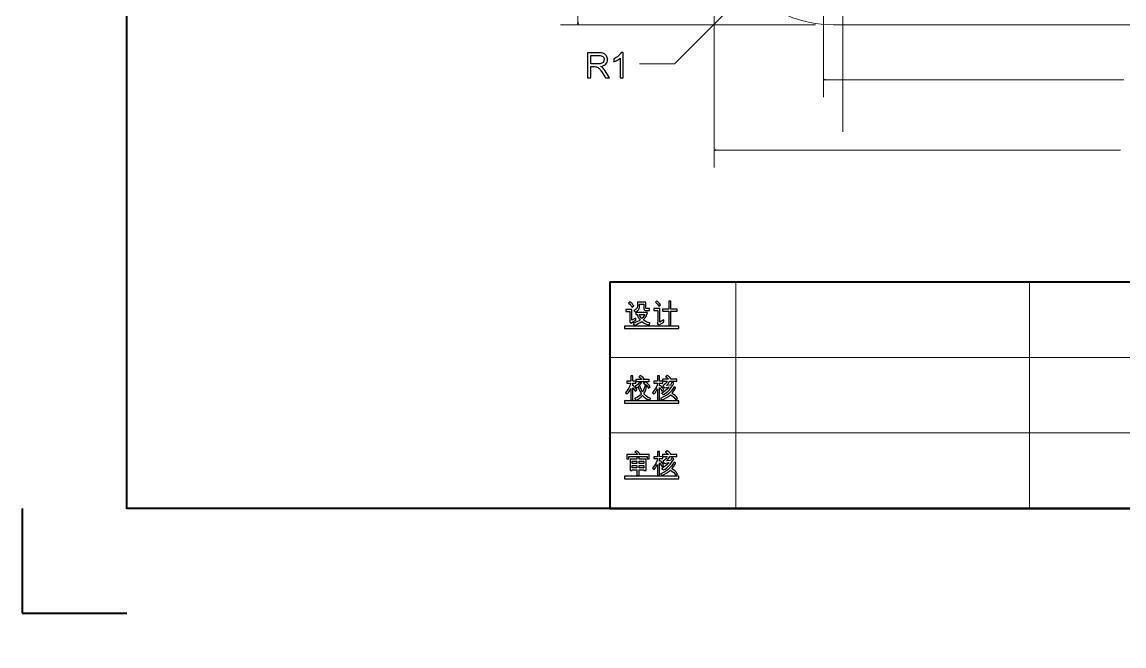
# Model space of a CAD drawing. Header units: millimetres. Extents: x -642 to 642, y -227 to 305.
# Drawn here: x -145.9 to 11.6, y -227 to -137.8 of the extents above; entities that cross this region are included whole.
import ezdxf

# ---------------------------------------------------------------- set-up
doc = ezdxf.new("R2010")
doc.units = ezdxf.units.MM
doc.header["$MEASUREMENT"] = 0
doc.layers.add('layer 1', color=7, linetype='Continuous')

msp = doc.modelspace()

# ---------------------------------------------------------------- hatches: boundary and pattern name
at = {"layer": 'layer 1', "true_color": 0xff0000}
h = msp.add_hatch(color=1, dxfattribs=at)
edge = h.paths.add_edge_path()
edge.add_spline(control_points=[(-66.5426, -137.8778), (-66.5426, -137.8778), (-66.4712, -138.1445), (-66.4712, -138.1445), (-66.4712, -138.1445), (-66.3997, -137.8778), (-66.3997, -137.8778), (-66.3997, -137.8778), (-66.5426, -137.8778), (-66.5426, -137.8778)], knot_values=[0, 0, 0, 0, 0.33333333, 0.33333333, 0.33333333, 0.66666667, 0.66666667, 0.66666667, 1, 1, 1, 1], degree=3, periodic=1)
h = msp.add_hatch(color=1, dxfattribs=at)
edge = h.paths.add_edge_path()
edge.add_spline(control_points=[(-31.1167, -145.9463), (-31.1167, -145.9463), (-31.3834, -146.0178), (-31.3834, -146.0178), (-31.3834, -146.0178), (-31.1167, -146.0892), (-31.1167, -146.0892), (-31.1167, -146.0892), (-31.1167, -145.9463), (-31.1167, -145.9463)], knot_values=[0, 0, 0, 0, 0.33333333, 0.33333333, 0.33333333, 0.66666667, 0.66666667, 0.66666667, 1, 1, 1, 1], degree=3, periodic=1)
h = msp.add_hatch(color=1, dxfattribs=at)
edge = h.paths.add_edge_path()
edge.add_spline(control_points=[(-46.7471, -156.0021), (-46.7471, -156.0021), (-47.0138, -156.0736), (-47.0138, -156.0736), (-47.0138, -156.0736), (-46.7471, -156.145), (-46.7471, -156.145), (-46.7471, -156.145), (-46.7471, -156.0021), (-46.7471, -156.0021)], knot_values=[0, 0, 0, 0, 0.33333333, 0.33333333, 0.33333333, 0.66666667, 0.66666667, 0.66666667, 1, 1, 1, 1], degree=3, periodic=1)

# ---------------------------------------------------------------- linework, layer by layer
at = {"layer": 'layer 1', "lineweight": 40}
msp.add_open_spline([(154.071, 208.1518), (154.071, 208.1518), (-130.929, 208.1518), (-130.929, 208.1518), (-130.929, 208.1518), (-130.929, -207.3482), (-130.929, -207.3482), (-130.929, -207.3482), (154.071, -207.3482), (154.071, -207.3482), (154.071, -207.3482), (154.071, 208.1518), (154.071, 208.1518)], degree=3, knots=[0, 0, 0, 0, 0.25, 0.25, 0.25, 0.5, 0.5, 0.5, 0.75, 0.75, 0.75, 1, 1, 1, 1], dxfattribs=at)
at = {"layer": 'layer 1', "lineweight": 9}
for points, knots in [([(-28.6138, -123.6445), (-28.6138, -121.4906), (-30.3599, -119.7445), (-32.5138, -119.7445), (-34.6677, -119.7445), (-36.4138, -121.4906), (-36.4138, -123.6445), (-36.4138, -125.7984), (-34.6677, -127.5445), (-32.5138, -127.5445), (-30.3599, -127.5445), (-28.6138, -125.7985), (-28.6138, -123.6446), (-28.6138, -20.2574), (-28.6138, -227.0317), (-28.6138, -123.6445)], [0, 0, 0, 0, 0.25, 0.25, 0.25, 0.5, 0.5, 0.5, 0.75, 0.75, 0.75, 1, 1, 1, 1.0001, 1.0001, 1.0001, 1.0001]), ([(-47.0138, -121.1445), (-47.0138, -125.6532), (-45.2228, -129.9772), (-42.0346, -133.1653), (-38.8465, -136.3535), (-34.5225, -138.1445), (-30.0138, -138.1445)], [0, 0, 0, 0, 0.5, 0.5, 0.5, 1, 1, 1, 1])]:
    msp.add_open_spline(points, degree=3, knots=knots, dxfattribs=at)
at = {"layer": 'layer 1', "color": 1, "lineweight": 0}
for points in [[(-66.4712, -80.0476), (-66.4712, -80.0476), (-66.4712, -138.1445), (-66.4712, -138.1445)], [(-47.0138, -123.6445), (-47.0138, -123.6445), (-47.0138, -158.5736), (-47.0138, -158.5736)], [(-31.3834, -127.2768), (-31.3834, -127.2768), (-31.3834, -148.5178), (-31.3834, -148.5178)], [(-52.6877, -143.7254), (-52.6877, -143.7254), (-45.6021, -136.6689), (-45.6021, -136.6689)], [(-32.5138, -138.1445), (-32.5138, -138.1445), (-68.9712, -138.1445), (-68.9712, -138.1445)], [(-57.6877, -143.7254), (-57.6877, -143.7254), (-52.6877, -143.7254), (-52.6877, -143.7254)], [(11.5488, -146.0178), (11.5488, -146.0178), (-31.3834, -146.0178), (-31.3834, -146.0178)], [(11.0831, -156.0736), (11.0831, -156.0736), (-47.0138, -156.0736), (-47.0138, -156.0736)]]:
    msp.add_open_spline(points, degree=3, dxfattribs=at)
for points in [[(-66.5426, -137.8778), (-66.5426, -137.8778), (-66.4712, -138.1445), (-66.4712, -138.1445), (-66.4712, -138.1445), (-66.3997, -137.8778), (-66.3997, -137.8778), (-66.3997, -137.8778), (-66.5426, -137.8778), (-66.5426, -137.8778)], [(-31.1167, -145.9463), (-31.1167, -145.9463), (-31.3834, -146.0178), (-31.3834, -146.0178), (-31.3834, -146.0178), (-31.1167, -146.0892), (-31.1167, -146.0892), (-31.1167, -146.0892), (-31.1167, -145.9463), (-31.1167, -145.9463)], [(-46.7471, -156.0021), (-46.7471, -156.0021), (-47.0138, -156.0736), (-47.0138, -156.0736), (-47.0138, -156.0736), (-46.7471, -156.145), (-46.7471, -156.145), (-46.7471, -156.145), (-46.7471, -156.0021), (-46.7471, -156.0021)]]:
    msp.add_open_spline(points, degree=3, knots=[0, 0, 0, 0, 0.33333333, 0.33333333, 0.33333333, 0.66666667, 0.66666667, 0.66666667, 1, 1, 1, 1], dxfattribs=at)
at = {"layer": 'layer 1', "lineweight": 9}
for points in [[(-30.0138, -138.1445), (-30.0138, -138.1445), (60.9862, -138.1445), (60.9862, -138.1445)], [(-43.929, -174.9482), (-43.929, -174.9482), (-43.929, -207.3482), (-43.929, -207.3482)], [(-1.929, -174.9482), (-1.929, -174.9482), (-1.929, -207.3482), (-1.929, -207.3482)], [(-61.929, -185.7482), (-61.929, -185.7482), (154.071, -185.7482), (154.071, -185.7482)], [(-61.929, -196.5482), (-61.929, -196.5482), (154.071, -196.5482), (154.071, -196.5482)]]:
    msp.add_open_spline(points, degree=3, dxfattribs=at)
at = {"layer": 'layer 1', "color": 3}
for points, knots in [([(-65.0979, -145.7369), (-65.0979, -145.7369), (-65.0979, -142.1569), (-65.0979, -142.1569), (-65.0979, -142.1569), (-63.5112, -142.1569), (-63.5112, -142.1569), (-63.1921, -142.1569), (-62.9496, -142.1894), (-62.7837, -142.2536), (-62.6179, -142.3177), (-62.4854, -142.4311), (-62.3862, -142.5936), (-62.2871, -142.7561), (-62.2379, -142.9361), (-62.2379, -143.1327), (-62.2379, -143.3869), (-62.3204, -143.6011), (-62.4846, -143.7752), (-62.6487, -143.9494), (-62.9021, -144.0594), (-63.2454, -144.1069), (-63.1196, -144.1669), (-63.0246, -144.2269), (-62.9596, -144.2852), (-62.8212, -144.4119), (-62.6904, -144.5711), (-62.5679, -144.7619), (-62.5679, -144.7619), (-61.9487, -145.7369), (-61.9487, -145.7369), (-61.9487, -145.7369), (-62.5404, -145.7369), (-62.5404, -145.7369), (-62.5404, -145.7369), (-63.0137, -144.9919), (-63.0137, -144.9919), (-63.1512, -144.7761), (-63.2654, -144.6119), (-63.3546, -144.4977), (-63.4446, -144.3836), (-63.5246, -144.3044), (-63.5954, -144.2586), (-63.6654, -144.2136), (-63.7379, -144.1819), (-63.8112, -144.1636), (-63.8646, -144.1527), (-63.9521, -144.1469), (-64.0746, -144.1469), (-64.0746, -144.1469), (-64.6229, -144.1469), (-64.6229, -144.1469), (-64.6229, -144.1469), (-64.6229, -145.7369), (-64.6229, -145.7369), (-64.6229, -145.7369), (-65.0979, -145.7369), (-65.0979, -145.7369)], [0, 0, 0, 0, 0.05263158, 0.05263158, 0.05263158, 0.10526316, 0.10526316, 0.10526316, 0.15789474, 0.15789474, 0.15789474, 0.21052632, 0.21052632, 0.21052632, 0.26315789, 0.26315789, 0.26315789, 0.31578947, 0.31578947, 0.31578947, 0.36842105, 0.36842105, 0.36842105, 0.42105263, 0.42105263, 0.42105263, 0.47368421, 0.47368421, 0.47368421, 0.52631579, 0.52631579, 0.52631579, 0.57894737, 0.57894737, 0.57894737, 0.63157895, 0.63157895, 0.63157895, 0.68421053, 0.68421053, 0.68421053, 0.73684211, 0.73684211, 0.73684211, 0.78947368, 0.78947368, 0.78947368, 0.84210526, 0.84210526, 0.84210526, 0.89473684, 0.89473684, 0.89473684, 0.94736842, 0.94736842, 0.94736842, 1, 1, 1, 1]), ([(-64.6229, -143.7369), (-64.6229, -143.7369), (-63.6062, -143.7369), (-63.6062, -143.7369), (-63.3896, -143.7369), (-63.2212, -143.7144), (-63.0996, -143.6694), (-62.9779, -143.6252), (-62.8854, -143.5536), (-62.8229, -143.4544), (-62.7596, -143.3561), (-62.7279, -143.2494), (-62.7279, -143.1336), (-62.7279, -142.9644), (-62.7887, -142.8244), (-62.9112, -142.7152), (-63.0337, -142.6061), (-63.2271, -142.5519), (-63.4912, -142.5519), (-63.4912, -142.5519), (-64.6229, -142.5519), (-64.6229, -142.5519), (-64.6229, -142.5519), (-64.6229, -143.7369), (-64.6229, -143.7369)], [0, 0, 0, 0, 0.125, 0.125, 0.125, 0.25, 0.25, 0.25, 0.375, 0.375, 0.375, 0.5, 0.5, 0.5, 0.625, 0.625, 0.625, 0.75, 0.75, 0.75, 0.875, 0.875, 0.875, 1, 1, 1, 1]), ([(-60.0221, -145.7369), (-60.0221, -145.7369), (-60.4621, -145.7369), (-60.4621, -145.7369), (-60.4621, -145.7369), (-60.4621, -142.9352), (-60.4621, -142.9352), (-60.5679, -143.0369), (-60.7071, -143.1377), (-60.8788, -143.2386), (-61.0504, -143.3394), (-61.2054, -143.4152), (-61.3421, -143.4652), (-61.3421, -143.4652), (-61.3421, -143.0402), (-61.3421, -143.0402), (-61.0963, -142.9252), (-60.8813, -142.7852), (-60.6971, -142.6202), (-60.5129, -142.4561), (-60.3821, -142.2969), (-60.3054, -142.1419), (-60.3054, -142.1419), (-60.0221, -142.1419), (-60.0221, -142.1419), (-60.0221, -142.1419), (-60.0221, -145.7369), (-60.0221, -145.7369)], [0, 0, 0, 0, 0.11111111, 0.11111111, 0.11111111, 0.22222222, 0.22222222, 0.22222222, 0.33333333, 0.33333333, 0.33333333, 0.44444444, 0.44444444, 0.44444444, 0.55555556, 0.55555556, 0.55555556, 0.66666667, 0.66666667, 0.66666667, 0.77777778, 0.77777778, 0.77777778, 0.88888889, 0.88888889, 0.88888889, 1, 1, 1, 1])]:
    msp.add_open_spline(points, degree=3, knots=knots, dxfattribs=at)
at = {"layer": 'layer 1', "lineweight": 40}
for points in [[(-61.929, -174.9482), (-61.929, -174.9482), (154.071, -174.9482), (154.071, -174.9482)], [(-61.929, -174.9482), (-61.929, -174.9482), (-61.929, -207.3482), (-61.929, -207.3482)], [(-61.929, -207.3482), (-61.929, -207.3482), (154.071, -207.3482), (154.071, -207.3482)]]:
    msp.add_open_spline(points, degree=3, dxfattribs=at)
at = {"layer": 'layer 1'}
for points, knots in [([(-58.4963, -178.3748), (-58.4963, -178.3748), (-58.7413, -178.5647), (-58.7413, -178.5647), (-58.8398, -178.3573), (-59.0045, -178.1603), (-59.2352, -177.9743), (-59.2352, -177.9743), (-59.0278, -177.798), (-59.0278, -177.798), (-58.8139, -177.9406), (-58.637, -178.1331), (-58.4963, -178.3748)], [0, 0, 0, 0, 0.25, 0.25, 0.25, 0.5, 0.5, 0.5, 0.75, 0.75, 0.75, 1, 1, 1, 1]), ([(-56.2667, -179.0509), (-56.2667, -179.0509), (-56.7567, -179.0509), (-56.7567, -179.0509), (-56.8442, -179.0509), (-56.9142, -179.023), (-56.9667, -178.9666), (-57.0192, -178.9102), (-57.0458, -178.8408), (-57.0458, -178.7585), (-57.0458, -178.7585), (-57.0458, -178.1246), (-57.0458, -178.1246), (-57.0458, -178.1246), (-57.6667, -178.1246), (-57.6667, -178.1246), (-57.6667, -178.1246), (-57.6667, -178.487), (-57.6667, -178.487), (-57.6667, -178.6503), (-57.7231, -178.8046), (-57.8365, -178.9497), (-57.9499, -179.0943), (-58.0919, -179.2025), (-58.263, -179.2732), (-58.263, -179.2732), (-58.4717, -179.0282), (-58.4717, -179.0282), (-58.3453, -178.9854), (-58.2403, -178.9238), (-58.158, -178.8434), (-58.0757, -178.7631), (-58.0225, -178.6885), (-57.9985, -178.6198), (-57.9746, -178.5518), (-57.9629, -178.4591), (-57.9629, -178.3431), (-57.9629, -178.3431), (-57.9629, -177.8414), (-57.9629, -177.8414), (-57.9629, -177.8414), (-56.7496, -177.8414), (-56.7496, -177.8414), (-56.7496, -177.8414), (-56.7496, -178.7209), (-56.7496, -178.7209), (-56.7496, -178.7514), (-56.7282, -178.7663), (-56.6867, -178.7663), (-56.6867, -178.7663), (-56.2667, -178.7663), (-56.2667, -178.7663), (-56.2667, -178.7663), (-56.2667, -179.0509), (-56.2667, -179.0509)], [0, 0, 0, 0, 0.05555556, 0.05555556, 0.05555556, 0.11111111, 0.11111111, 0.11111111, 0.16666667, 0.16666667, 0.16666667, 0.22222222, 0.22222222, 0.22222222, 0.27777778, 0.27777778, 0.27777778, 0.33333333, 0.33333333, 0.33333333, 0.38888889, 0.38888889, 0.38888889, 0.44444444, 0.44444444, 0.44444444, 0.5, 0.5, 0.5, 0.55555556, 0.55555556, 0.55555556, 0.61111111, 0.61111111, 0.61111111, 0.66666667, 0.66666667, 0.66666667, 0.72222222, 0.72222222, 0.72222222, 0.77777778, 0.77777778, 0.77777778, 0.83333333, 0.83333333, 0.83333333, 0.88888889, 0.88888889, 0.88888889, 0.94444444, 0.94444444, 0.94444444, 1, 1, 1, 1]), ([(-54.6683, -178.2381), (-54.6683, -178.2381), (-54.9133, -178.4247), (-54.9133, -178.4247), (-55.0106, -178.2219), (-55.1758, -178.0261), (-55.4085, -177.8375), (-55.4085, -177.8375), (-55.1979, -177.6593), (-55.1979, -177.6593), (-54.9801, -177.8083), (-54.8038, -178.0015), (-54.6683, -178.2381)], [0, 0, 0, 0, 0.25, 0.25, 0.25, 0.5, 0.5, 0.5, 0.75, 0.75, 0.75, 1, 1, 1, 1]), ([(-52.2851, -179.1286), (-52.2851, -179.1286), (-53.1906, -179.1286), (-53.1906, -179.1286), (-53.1906, -179.1286), (-53.1906, -181.182), (-53.1906, -181.182), (-53.1906, -181.182), (-53.4868, -181.182), (-53.4868, -181.182), (-53.4868, -181.182), (-53.4868, -179.1286), (-53.4868, -179.1286), (-53.4868, -179.1286), (-54.3929, -179.1286), (-54.3929, -179.1286), (-54.3929, -179.1286), (-54.3929, -178.8441), (-54.3929, -178.8441), (-54.3929, -178.8441), (-53.4868, -178.8441), (-53.4868, -178.8441), (-53.4868, -178.8441), (-53.4868, -177.6897), (-53.4868, -177.6897), (-53.4868, -177.6897), (-53.1906, -177.6897), (-53.1906, -177.6897), (-53.1906, -177.6897), (-53.1906, -178.8441), (-53.1906, -178.8441), (-53.1906, -178.8441), (-52.2851, -178.8441), (-52.2851, -178.8441), (-52.2851, -178.8441), (-52.2851, -179.1286), (-52.2851, -179.1286)], [0, 0, 0, 0, 0.08333333, 0.08333333, 0.08333333, 0.16666667, 0.16666667, 0.16666667, 0.25, 0.25, 0.25, 0.33333333, 0.33333333, 0.33333333, 0.41666667, 0.41666667, 0.41666667, 0.5, 0.5, 0.5, 0.58333333, 0.58333333, 0.58333333, 0.66666667, 0.66666667, 0.66666667, 0.75, 0.75, 0.75, 0.83333333, 0.83333333, 0.83333333, 0.91666667, 0.91666667, 0.91666667, 1, 1, 1, 1]), ([(-58.2111, -180.4392), (-58.2111, -180.4392), (-58.9351, -180.8475), (-58.9351, -180.8475), (-58.9351, -180.8475), (-59.1056, -180.5986), (-59.1056, -180.5986), (-59.0732, -180.5403), (-59.0563, -180.482), (-59.0563, -180.4243), (-59.0563, -180.4243), (-59.0563, -179.1669), (-59.0563, -179.1669), (-59.0563, -179.1669), (-59.6073, -179.1669), (-59.6073, -179.1669), (-59.6073, -179.1669), (-59.6073, -178.8843), (-59.6073, -178.8843), (-59.6073, -178.8843), (-58.7601, -178.8843), (-58.7601, -178.8843), (-58.7601, -178.8843), (-58.7601, -180.4165), (-58.7601, -180.4165), (-58.7601, -180.4165), (-58.2111, -180.1203), (-58.2111, -180.1203), (-58.2111, -180.1203), (-58.2111, -180.4392), (-58.2111, -180.4392)], [0, 0, 0, 0, 0.1, 0.1, 0.1, 0.2, 0.2, 0.2, 0.3, 0.3, 0.3, 0.4, 0.4, 0.4, 0.5, 0.5, 0.5, 0.6, 0.6, 0.6, 0.7, 0.7, 0.7, 0.8, 0.8, 0.8, 0.9, 0.9, 0.9, 1, 1, 1, 1]), ([(-56.1396, -180.8553), (-56.1396, -180.8553), (-56.3522, -181.1359), (-56.3522, -181.1359), (-56.7476, -180.9804), (-57.0769, -180.7976), (-57.34, -180.587), (-57.6537, -180.806), (-58.016, -180.9895), (-58.4263, -181.1359), (-58.4263, -181.1359), (-58.5858, -180.8819), (-58.5858, -180.8819), (-58.1029, -180.7108), (-57.762, -180.5461), (-57.5623, -180.388), (-57.7179, -180.2285), (-57.8747, -179.9602), (-58.0329, -179.583), (-58.0329, -179.583), (-58.215, -179.583), (-58.215, -179.583), (-58.215, -179.583), (-58.215, -179.2997), (-58.215, -179.2997), (-58.215, -179.2997), (-56.5441, -179.2997), (-56.5441, -179.2997), (-56.605, -179.7236), (-56.8008, -180.084), (-57.1307, -180.3802), (-56.8902, -180.5714), (-56.5603, -180.7296), (-56.1396, -180.8553)], [0, 0, 0, 0, 0.09090909, 0.09090909, 0.09090909, 0.18181818, 0.18181818, 0.18181818, 0.27272727, 0.27272727, 0.27272727, 0.36363636, 0.36363636, 0.36363636, 0.45454545, 0.45454545, 0.45454545, 0.54545455, 0.54545455, 0.54545455, 0.63636364, 0.63636364, 0.63636364, 0.72727273, 0.72727273, 0.72727273, 0.81818182, 0.81818182, 0.81818182, 0.90909091, 0.90909091, 0.90909091, 1, 1, 1, 1]), ([(-54.1952, -180.692), (-54.1952, -180.692), (-54.9568, -181.1113), (-54.9568, -181.1113), (-54.9568, -181.1113), (-55.1318, -180.8624), (-55.1318, -180.8624), (-55.0922, -180.8222), (-55.0728, -180.7678), (-55.0728, -180.6991), (-55.0728, -180.6991), (-55.0728, -179.0321), (-55.0728, -179.0321), (-55.0728, -179.0321), (-55.6406, -179.0321), (-55.6406, -179.0321), (-55.6406, -179.0321), (-55.6406, -178.7475), (-55.6406, -178.7475), (-55.6406, -178.7475), (-54.7785, -178.7475), (-54.7785, -178.7475), (-54.7785, -178.7475), (-54.7785, -180.6881), (-54.7785, -180.6881), (-54.7785, -180.6881), (-54.1952, -180.3692), (-54.1952, -180.3692), (-54.1952, -180.3692), (-54.1952, -180.692), (-54.1952, -180.692)], [0, 0, 0, 0, 0.1, 0.1, 0.1, 0.2, 0.2, 0.2, 0.3, 0.3, 0.3, 0.4, 0.4, 0.4, 0.5, 0.5, 0.5, 0.6, 0.6, 0.6, 0.7, 0.7, 0.7, 0.8, 0.8, 0.8, 0.9, 0.9, 0.9, 1, 1, 1, 1]), ([(-56.9278, -179.583), (-56.9278, -179.583), (-57.714, -179.583), (-57.714, -179.583), (-57.5922, -179.8649), (-57.469, -180.0678), (-57.3439, -180.1903), (-57.1553, -180.0017), (-57.0166, -179.7995), (-56.9278, -179.583)], [0, 0, 0, 0, 0.33333333, 0.33333333, 0.33333333, 0.66666667, 0.66666667, 0.66666667, 1, 1, 1, 1]), ([(-59.8179, -181.2788), (-59.8179, -181.2788), (-52.0401, -181.2788), (-52.0401, -181.2788), (-52.0401, -181.2788), (-52.0401, -181.6323), (-52.0401, -181.6323), (-52.0401, -181.6323), (-59.8179, -181.6323), (-59.8179, -181.6323), (-59.8179, -181.6323), (-59.8179, -181.2788), (-59.8179, -181.2788)], [0, 0, 0, 0, 0.25, 0.25, 0.25, 0.5, 0.5, 0.5, 0.75, 0.75, 0.75, 1, 1, 1, 1]), ([(-58.0446, -190.4469), (-58.0446, -190.4469), (-58.3045, -190.5914), (-58.3045, -190.5914), (-58.3693, -190.4028), (-58.4782, -190.2336), (-58.6311, -190.0846), (-58.6311, -190.0846), (-58.6311, -191.8579), (-58.6311, -191.8579), (-58.6311, -191.8579), (-58.9235, -191.8579), (-58.9235, -191.8579), (-58.9235, -191.8579), (-58.9235, -190.2135), (-58.9235, -190.2135), (-58.9235, -190.2135), (-58.9312, -190.2135), (-58.9312, -190.2135), (-59.0071, -190.4313), (-59.1717, -190.6828), (-59.4251, -190.9673), (-59.4251, -190.9673), (-59.6734, -190.7969), (-59.6734, -190.7969), (-59.2987, -190.3937), (-59.0511, -189.94), (-58.9312, -189.4351), (-58.9312, -189.4351), (-59.4763, -189.4351), (-59.4763, -189.4351), (-59.4763, -189.4351), (-59.4763, -189.1558), (-59.4763, -189.1558), (-59.4763, -189.1558), (-58.9235, -189.1558), (-58.9235, -189.1558), (-58.9235, -189.1558), (-58.9235, -188.402), (-58.9235, -188.402), (-58.9235, -188.402), (-58.6311, -188.402), (-58.6311, -188.402), (-58.6311, -188.402), (-58.6311, -189.1519), (-58.6311, -189.1519), (-58.6311, -189.1519), (-58.2079, -189.1519), (-58.2079, -189.1519), (-58.2079, -189.1519), (-58.2079, -189.4351), (-58.2079, -189.4351), (-58.2079, -189.4351), (-58.6311, -189.4351), (-58.6311, -189.4351), (-58.6311, -189.4351), (-58.6272, -189.8357), (-58.6272, -189.8357), (-58.6272, -189.8357), (-58.5417, -189.7657), (-58.5417, -189.7657), (-58.285, -190.0048), (-58.1191, -190.2317), (-58.0446, -190.4469)], [0, 0, 0, 0, 0.04761905, 0.04761905, 0.04761905, 0.0952381, 0.0952381, 0.0952381, 0.14285714, 0.14285714, 0.14285714, 0.19047619, 0.19047619, 0.19047619, 0.23809524, 0.23809524, 0.23809524, 0.28571429, 0.28571429, 0.28571429, 0.33333333, 0.33333333, 0.33333333, 0.38095238, 0.38095238, 0.38095238, 0.42857143, 0.42857143, 0.42857143, 0.47619048, 0.47619048, 0.47619048, 0.52380952, 0.52380952, 0.52380952, 0.57142857, 0.57142857, 0.57142857, 0.61904762, 0.61904762, 0.61904762, 0.66666667, 0.66666667, 0.66666667, 0.71428571, 0.71428571, 0.71428571, 0.76190476, 0.76190476, 0.76190476, 0.80952381, 0.80952381, 0.80952381, 0.85714286, 0.85714286, 0.85714286, 0.9047619, 0.9047619, 0.9047619, 0.95238095, 0.95238095, 0.95238095, 1, 1, 1, 1]), ([(-56.2745, -189.1823), (-56.2745, -189.1823), (-58.1813, -189.1823), (-58.1813, -189.1823), (-58.1813, -189.1823), (-58.1846, -188.8997), (-58.1846, -188.8997), (-58.1846, -188.8997), (-57.3361, -188.8997), (-57.3361, -188.8997), (-57.4003, -188.7753), (-57.55, -188.6496), (-57.784, -188.5219), (-57.784, -188.5219), (-57.5584, -188.3508), (-57.5584, -188.3508), (-57.3672, -188.4117), (-57.1909, -188.5588), (-57.0302, -188.7934), (-57.0302, -188.7934), (-57.1501, -188.8997), (-57.1501, -188.8997), (-57.1501, -188.8997), (-56.2745, -188.8997), (-56.2745, -188.8997), (-56.2745, -188.8997), (-56.2745, -189.1823), (-56.2745, -189.1823)], [0, 0, 0, 0, 0.11111111, 0.11111111, 0.11111111, 0.22222222, 0.22222222, 0.22222222, 0.33333333, 0.33333333, 0.33333333, 0.44444444, 0.44444444, 0.44444444, 0.55555556, 0.55555556, 0.55555556, 0.66666667, 0.66666667, 0.66666667, 0.77777778, 0.77777778, 0.77777778, 0.88888889, 0.88888889, 0.88888889, 1, 1, 1, 1]), ([(-54.2218, -190.4073), (-54.2218, -190.4073), (-54.4895, -190.5746), (-54.4895, -190.5746), (-54.5491, -190.3911), (-54.6541, -190.2148), (-54.8051, -190.0463), (-54.8051, -190.0463), (-54.8051, -191.854), (-54.8051, -191.854), (-54.8051, -191.854), (-55.1013, -191.854), (-55.1013, -191.854), (-55.1013, -191.854), (-55.1013, -190.2518), (-55.1013, -190.2518), (-55.1013, -190.2518), (-55.1084, -190.2518), (-55.1084, -190.2518), (-55.1733, -190.4313), (-55.3275, -190.6724), (-55.5719, -190.9751), (-55.5719, -190.9751), (-55.8091, -190.8001), (-55.8091, -190.8001), (-55.369, -190.2284), (-55.1324, -189.7696), (-55.1013, -189.4234), (-55.1013, -189.4234), (-55.6328, -189.4234), (-55.6328, -189.4234), (-55.6328, -189.4234), (-55.6328, -189.1486), (-55.6328, -189.1486), (-55.6328, -189.1486), (-55.1013, -189.1486), (-55.1013, -189.1486), (-55.1013, -189.1486), (-55.1013, -188.3851), (-55.1013, -188.3851), (-55.1013, -188.3851), (-54.8051, -188.389), (-54.8051, -188.389), (-54.8051, -188.389), (-54.8051, -189.1486), (-54.8051, -189.1486), (-54.8051, -189.1486), (-54.3417, -189.1447), (-54.3417, -189.1447), (-54.3417, -189.1447), (-54.3417, -189.4234), (-54.3417, -189.4234), (-54.3417, -189.4234), (-54.8083, -189.4234), (-54.8083, -189.4234), (-54.8083, -189.4234), (-54.8083, -189.8091), (-54.8083, -189.8091), (-54.8083, -189.8091), (-54.693, -189.754), (-54.693, -189.754), (-54.4927, -189.9212), (-54.3358, -190.139), (-54.2218, -190.4073)], [0, 0, 0, 0, 0.04761905, 0.04761905, 0.04761905, 0.0952381, 0.0952381, 0.0952381, 0.14285714, 0.14285714, 0.14285714, 0.19047619, 0.19047619, 0.19047619, 0.23809524, 0.23809524, 0.23809524, 0.28571429, 0.28571429, 0.28571429, 0.33333333, 0.33333333, 0.33333333, 0.38095238, 0.38095238, 0.38095238, 0.42857143, 0.42857143, 0.42857143, 0.47619048, 0.47619048, 0.47619048, 0.52380952, 0.52380952, 0.52380952, 0.57142857, 0.57142857, 0.57142857, 0.61904762, 0.61904762, 0.61904762, 0.66666667, 0.66666667, 0.66666667, 0.71428571, 0.71428571, 0.71428571, 0.76190476, 0.76190476, 0.76190476, 0.80952381, 0.80952381, 0.80952381, 0.85714286, 0.85714286, 0.85714286, 0.9047619, 0.9047619, 0.9047619, 0.95238095, 0.95238095, 0.95238095, 1, 1, 1, 1]), ([(-52.3512, -189.1292), (-52.3512, -189.1292), (-53.3578, -189.1292), (-53.3578, -189.1292), (-53.5276, -189.4468), (-53.6793, -189.6542), (-53.8134, -189.7501), (-53.8134, -189.7501), (-53.8063, -189.7579), (-53.8063, -189.7579), (-53.8063, -189.7579), (-53.2534, -189.7009), (-53.2534, -189.7009), (-53.1711, -189.5719), (-53.0998, -189.4409), (-53.0389, -189.3081), (-53.0389, -189.3081), (-52.779, -189.4351), (-52.779, -189.4351), (-53.1536, -190.2109), (-53.6345, -190.7489), (-54.2218, -191.049), (-54.2218, -191.049), (-54.518, -190.8442), (-54.518, -190.8442), (-54.1589, -190.6945), (-53.8044, -190.4158), (-53.455, -190.0068), (-53.5295, -190.012), (-53.7655, -190.047), (-54.1628, -190.1131), (-54.1628, -190.1131), (-54.319, -189.8357), (-54.319, -189.8357), (-54.002, -189.5751), (-53.7979, -189.3392), (-53.7052, -189.1292), (-53.7052, -189.1292), (-54.3812, -189.1292), (-54.3812, -189.1292), (-54.3812, -189.1292), (-54.3812, -188.8446), (-54.3812, -188.8446), (-54.3812, -188.8446), (-53.5328, -188.8446), (-53.5328, -188.8446), (-53.6209, -188.7358), (-53.7558, -188.6217), (-53.9372, -188.5024), (-53.9372, -188.5024), (-53.6994, -188.3034), (-53.6994, -188.3034), (-53.5133, -188.4363), (-53.3455, -188.5996), (-53.1945, -188.7934), (-53.1945, -188.7934), (-53.2612, -188.8408), (-53.2612, -188.8408), (-53.2612, -188.8408), (-53.2612, -188.8485), (-53.2612, -188.8485), (-53.2612, -188.8485), (-52.3512, -188.8485), (-52.3512, -188.8485), (-52.3512, -188.8485), (-52.3512, -189.1292), (-52.3512, -189.1292)], [0, 0, 0, 0, 0.04545455, 0.04545455, 0.04545455, 0.09090909, 0.09090909, 0.09090909, 0.13636364, 0.13636364, 0.13636364, 0.18181818, 0.18181818, 0.18181818, 0.22727273, 0.22727273, 0.22727273, 0.27272727, 0.27272727, 0.27272727, 0.31818182, 0.31818182, 0.31818182, 0.36363636, 0.36363636, 0.36363636, 0.40909091, 0.40909091, 0.40909091, 0.45454545, 0.45454545, 0.45454545, 0.5, 0.5, 0.5, 0.54545455, 0.54545455, 0.54545455, 0.59090909, 0.59090909, 0.59090909, 0.63636364, 0.63636364, 0.63636364, 0.68181818, 0.68181818, 0.68181818, 0.72727273, 0.72727273, 0.72727273, 0.77272727, 0.77272727, 0.77272727, 0.81818182, 0.81818182, 0.81818182, 0.86363636, 0.86363636, 0.86363636, 0.90909091, 0.90909091, 0.90909091, 0.95454545, 0.95454545, 0.95454545, 1, 1, 1, 1]), ([(-56.0735, -191.6058), (-56.0735, -191.6058), (-56.2745, -191.8657), (-56.2745, -191.8657), (-56.6984, -191.6933), (-57.0192, -191.4697), (-57.2357, -191.1935), (-57.4975, -191.4872), (-57.8086, -191.7166), (-58.1697, -191.8825), (-58.1697, -191.8825), (-58.3745, -191.6414), (-58.3745, -191.6414), (-57.9506, -191.4541), (-57.6304, -191.226), (-57.4139, -190.9563), (-57.6012, -190.6776), (-57.7445, -190.3497), (-57.843, -189.9724), (-57.843, -189.9724), (-57.585, -189.8506), (-57.585, -189.8506), (-57.5267, -190.1306), (-57.4126, -190.4177), (-57.2428, -190.7113), (-57.0872, -190.4566), (-56.9848, -190.1584), (-56.9356, -189.8169), (-56.9356, -189.8169), (-56.6601, -189.9251), (-56.6601, -189.9251), (-56.7055, -190.2894), (-56.839, -190.6335), (-57.0607, -190.9563), (-56.7697, -191.2914), (-56.4404, -191.5079), (-56.0735, -191.6058)], [0, 0, 0, 0, 0.08333333, 0.08333333, 0.08333333, 0.16666667, 0.16666667, 0.16666667, 0.25, 0.25, 0.25, 0.33333333, 0.33333333, 0.33333333, 0.41666667, 0.41666667, 0.41666667, 0.5, 0.5, 0.5, 0.58333333, 0.58333333, 0.58333333, 0.66666667, 0.66666667, 0.66666667, 0.75, 0.75, 0.75, 0.83333333, 0.83333333, 0.83333333, 0.91666667, 0.91666667, 0.91666667, 1, 1, 1, 1]), ([(-57.3685, -189.3781), (-57.5533, -189.6795), (-57.7834, -189.9206), (-58.0595, -190.1014), (-58.0595, -190.1014), (-58.3006, -189.8908), (-58.3006, -189.8908), (-58.0322, -189.7462), (-57.795, -189.5213), (-57.5883, -189.2147), (-57.5883, -189.2147), (-57.3685, -189.3781), (-57.3685, -189.3781)], [0, 0, 0, 0, 0.25, 0.25, 0.25, 0.5, 0.5, 0.5, 0.75, 0.75, 0.75, 1, 1, 1, 1]), ([(-56.1513, -189.9381), (-56.1513, -189.9381), (-56.3885, -190.128), (-56.3885, -190.128), (-56.5376, -189.8434), (-56.7781, -189.6049), (-57.108, -189.4124), (-57.108, -189.4124), (-56.8747, -189.2264), (-56.8747, -189.2264), (-56.535, -189.4273), (-56.2939, -189.6646), (-56.1513, -189.9381)], [0, 0, 0, 0, 0.25, 0.25, 0.25, 0.5, 0.5, 0.5, 0.75, 0.75, 0.75, 1, 1, 1, 1]), ([(-52.2624, -191.6168), (-52.2624, -191.6168), (-52.4996, -191.8203), (-52.4996, -191.8203), (-52.6137, -191.5416), (-52.8671, -191.3005), (-53.2612, -191.0963), (-53.5458, -191.3627), (-53.9366, -191.6071), (-54.4324, -191.8313), (-54.4324, -191.8313), (-54.6813, -191.6019), (-54.6813, -191.6019), (-54.2108, -191.4146), (-53.829, -191.1968), (-53.5367, -190.9485), (-53.2437, -190.7003), (-52.9773, -190.3639), (-52.7369, -189.9381), (-52.7369, -189.9381), (-52.4828, -190.0502), (-52.4828, -190.0502), (-52.6675, -190.3918), (-52.8568, -190.6692), (-53.0506, -190.8818), (-52.6831, -191.0821), (-52.4206, -191.3271), (-52.2624, -191.6168)], [0, 0, 0, 0, 0.11111111, 0.11111111, 0.11111111, 0.22222222, 0.22222222, 0.22222222, 0.33333333, 0.33333333, 0.33333333, 0.44444444, 0.44444444, 0.44444444, 0.55555556, 0.55555556, 0.55555556, 0.66666667, 0.66666667, 0.66666667, 0.77777778, 0.77777778, 0.77777778, 0.88888889, 0.88888889, 0.88888889, 1, 1, 1, 1]), ([(-59.8179, -191.9476), (-59.8179, -191.9476), (-52.0401, -191.9476), (-52.0401, -191.9476), (-52.0401, -191.9476), (-52.0401, -192.3011), (-52.0401, -192.3011), (-52.0401, -192.3011), (-59.8179, -192.3011), (-59.8179, -192.3011), (-59.8179, -192.3011), (-59.8179, -191.9476), (-59.8179, -191.9476)], [0, 0, 0, 0, 0.25, 0.25, 0.25, 0.5, 0.5, 0.5, 0.75, 0.75, 0.75, 1, 1, 1, 1]), ([(-56.303, -200.2714), (-56.303, -200.2714), (-56.5972, -200.2714), (-56.5972, -200.2714), (-56.5972, -200.2714), (-56.5972, -199.9084), (-56.5972, -199.9084), (-56.5972, -199.9084), (-59.1762, -199.9084), (-59.1762, -199.9084), (-59.1762, -199.9084), (-59.1762, -200.2714), (-59.1762, -200.2714), (-59.1762, -200.2714), (-59.4724, -200.2714), (-59.4724, -200.2714), (-59.4724, -200.2714), (-59.4724, -199.6252), (-59.4724, -199.6252), (-59.4724, -199.6252), (-57.9402, -199.6252), (-57.9402, -199.6252), (-58.0335, -199.4826), (-58.1684, -199.3685), (-58.3447, -199.2836), (-58.3447, -199.2836), (-58.1262, -199.1203), (-58.1262, -199.1203), (-57.9396, -199.2091), (-57.7788, -199.3504), (-57.644, -199.5442), (-57.644, -199.5442), (-57.7691, -199.6181), (-57.7691, -199.6181), (-57.7691, -199.6181), (-57.7691, -199.6252), (-57.7691, -199.6252), (-57.7691, -199.6252), (-56.303, -199.6252), (-56.303, -199.6252), (-56.303, -199.6252), (-56.303, -200.2714), (-56.303, -200.2714)], [0, 0, 0, 0, 0.07142857, 0.07142857, 0.07142857, 0.14285714, 0.14285714, 0.14285714, 0.21428571, 0.21428571, 0.21428571, 0.28571429, 0.28571429, 0.28571429, 0.35714286, 0.35714286, 0.35714286, 0.42857143, 0.42857143, 0.42857143, 0.5, 0.5, 0.5, 0.57142857, 0.57142857, 0.57142857, 0.64285714, 0.64285714, 0.64285714, 0.71428571, 0.71428571, 0.71428571, 0.78571429, 0.78571429, 0.78571429, 0.85714286, 0.85714286, 0.85714286, 0.92857143, 0.92857143, 0.92857143, 1, 1, 1, 1]), ([(-56.7457, -201.9385), (-56.7457, -201.9385), (-57.0419, -201.9385), (-57.0419, -201.9385), (-57.0419, -201.9385), (-57.0419, -201.8075), (-57.0419, -201.8075), (-57.0419, -201.8075), (-57.7367, -201.8075), (-57.7367, -201.8075), (-57.7367, -201.8075), (-57.7367, -202.6274), (-57.7367, -202.6274), (-57.7367, -202.6274), (-58.0329, -202.6274), (-58.0329, -202.6274), (-58.0329, -202.6274), (-58.0329, -201.8075), (-58.0329, -201.8075), (-58.0329, -201.8075), (-58.7297, -201.8075), (-58.7297, -201.8075), (-58.7297, -201.8075), (-58.7297, -201.9385), (-58.7297, -201.9385), (-58.7297, -201.9385), (-59.0239, -201.9385), (-59.0239, -201.9385), (-59.0239, -201.9385), (-59.0239, -200.2863), (-59.0239, -200.2863), (-59.0239, -200.2863), (-58.0329, -200.2863), (-58.0329, -200.2863), (-58.0329, -200.2863), (-58.0329, -200.0186), (-58.0329, -200.0186), (-58.0329, -200.0186), (-57.7367, -200.0186), (-57.7367, -200.0186), (-57.7367, -200.0186), (-57.7367, -200.2863), (-57.7367, -200.2863), (-57.7367, -200.2863), (-56.7457, -200.2863), (-56.7457, -200.2863), (-56.7457, -200.2863), (-56.7457, -201.9385), (-56.7457, -201.9385)], [0, 0, 0, 0, 0.0625, 0.0625, 0.0625, 0.125, 0.125, 0.125, 0.1875, 0.1875, 0.1875, 0.25, 0.25, 0.25, 0.3125, 0.3125, 0.3125, 0.375, 0.375, 0.375, 0.4375, 0.4375, 0.4375, 0.5, 0.5, 0.5, 0.5625, 0.5625, 0.5625, 0.625, 0.625, 0.625, 0.6875, 0.6875, 0.6875, 0.75, 0.75, 0.75, 0.8125, 0.8125, 0.8125, 0.875, 0.875, 0.875, 0.9375, 0.9375, 0.9375, 1, 1, 1, 1]), ([(-54.2218, -201.2073), (-54.2218, -201.2073), (-54.4895, -201.3746), (-54.4895, -201.3746), (-54.5491, -201.1911), (-54.6541, -201.0148), (-54.8051, -200.8463), (-54.8051, -200.8463), (-54.8051, -202.654), (-54.8051, -202.654), (-54.8051, -202.654), (-55.1013, -202.654), (-55.1013, -202.654), (-55.1013, -202.654), (-55.1013, -201.0518), (-55.1013, -201.0518), (-55.1013, -201.0518), (-55.1084, -201.0518), (-55.1084, -201.0518), (-55.1733, -201.2313), (-55.3275, -201.4724), (-55.5719, -201.7751), (-55.5719, -201.7751), (-55.8091, -201.6001), (-55.8091, -201.6001), (-55.369, -201.0284), (-55.1324, -200.5696), (-55.1013, -200.2234), (-55.1013, -200.2234), (-55.6328, -200.2234), (-55.6328, -200.2234), (-55.6328, -200.2234), (-55.6328, -199.9486), (-55.6328, -199.9486), (-55.6328, -199.9486), (-55.1013, -199.9486), (-55.1013, -199.9486), (-55.1013, -199.9486), (-55.1013, -199.1851), (-55.1013, -199.1851), (-55.1013, -199.1851), (-54.8051, -199.189), (-54.8051, -199.189), (-54.8051, -199.189), (-54.8051, -199.9486), (-54.8051, -199.9486), (-54.8051, -199.9486), (-54.3417, -199.9447), (-54.3417, -199.9447), (-54.3417, -199.9447), (-54.3417, -200.2234), (-54.3417, -200.2234), (-54.3417, -200.2234), (-54.8083, -200.2234), (-54.8083, -200.2234), (-54.8083, -200.2234), (-54.8083, -200.6091), (-54.8083, -200.6091), (-54.8083, -200.6091), (-54.693, -200.554), (-54.693, -200.554), (-54.4927, -200.7212), (-54.3358, -200.939), (-54.2218, -201.2073)], [0, 0, 0, 0, 0.04761905, 0.04761905, 0.04761905, 0.0952381, 0.0952381, 0.0952381, 0.14285714, 0.14285714, 0.14285714, 0.19047619, 0.19047619, 0.19047619, 0.23809524, 0.23809524, 0.23809524, 0.28571429, 0.28571429, 0.28571429, 0.33333333, 0.33333333, 0.33333333, 0.38095238, 0.38095238, 0.38095238, 0.42857143, 0.42857143, 0.42857143, 0.47619048, 0.47619048, 0.47619048, 0.52380952, 0.52380952, 0.52380952, 0.57142857, 0.57142857, 0.57142857, 0.61904762, 0.61904762, 0.61904762, 0.66666667, 0.66666667, 0.66666667, 0.71428571, 0.71428571, 0.71428571, 0.76190476, 0.76190476, 0.76190476, 0.80952381, 0.80952381, 0.80952381, 0.85714286, 0.85714286, 0.85714286, 0.9047619, 0.9047619, 0.9047619, 0.95238095, 0.95238095, 0.95238095, 1, 1, 1, 1]), ([(-52.3512, -199.9292), (-52.3512, -199.9292), (-53.3578, -199.9292), (-53.3578, -199.9292), (-53.5276, -200.2468), (-53.6793, -200.4542), (-53.8134, -200.5501), (-53.8134, -200.5501), (-53.8063, -200.5579), (-53.8063, -200.5579), (-53.8063, -200.5579), (-53.2534, -200.5009), (-53.2534, -200.5009), (-53.1711, -200.3719), (-53.0998, -200.2409), (-53.0389, -200.1081), (-53.0389, -200.1081), (-52.779, -200.2351), (-52.779, -200.2351), (-53.1536, -201.0109), (-53.6345, -201.5489), (-54.2218, -201.849), (-54.2218, -201.849), (-54.518, -201.6442), (-54.518, -201.6442), (-54.1589, -201.4945), (-53.8044, -201.2158), (-53.455, -200.8068), (-53.5295, -200.812), (-53.7655, -200.847), (-54.1628, -200.9131), (-54.1628, -200.9131), (-54.319, -200.6357), (-54.319, -200.6357), (-54.002, -200.3751), (-53.7979, -200.1392), (-53.7052, -199.9292), (-53.7052, -199.9292), (-54.3812, -199.9292), (-54.3812, -199.9292), (-54.3812, -199.9292), (-54.3812, -199.6446), (-54.3812, -199.6446), (-54.3812, -199.6446), (-53.5328, -199.6446), (-53.5328, -199.6446), (-53.6209, -199.5358), (-53.7558, -199.4217), (-53.9372, -199.3024), (-53.9372, -199.3024), (-53.6994, -199.1034), (-53.6994, -199.1034), (-53.5133, -199.2363), (-53.3455, -199.3996), (-53.1945, -199.5934), (-53.1945, -199.5934), (-53.2612, -199.6408), (-53.2612, -199.6408), (-53.2612, -199.6408), (-53.2612, -199.6485), (-53.2612, -199.6485), (-53.2612, -199.6485), (-52.3512, -199.6485), (-52.3512, -199.6485), (-52.3512, -199.6485), (-52.3512, -199.9292), (-52.3512, -199.9292)], [0, 0, 0, 0, 0.04545455, 0.04545455, 0.04545455, 0.09090909, 0.09090909, 0.09090909, 0.13636364, 0.13636364, 0.13636364, 0.18181818, 0.18181818, 0.18181818, 0.22727273, 0.22727273, 0.22727273, 0.27272727, 0.27272727, 0.27272727, 0.31818182, 0.31818182, 0.31818182, 0.36363636, 0.36363636, 0.36363636, 0.40909091, 0.40909091, 0.40909091, 0.45454545, 0.45454545, 0.45454545, 0.5, 0.5, 0.5, 0.54545455, 0.54545455, 0.54545455, 0.59090909, 0.59090909, 0.59090909, 0.63636364, 0.63636364, 0.63636364, 0.68181818, 0.68181818, 0.68181818, 0.72727273, 0.72727273, 0.72727273, 0.77272727, 0.77272727, 0.77272727, 0.81818182, 0.81818182, 0.81818182, 0.86363636, 0.86363636, 0.86363636, 0.90909091, 0.90909091, 0.90909091, 0.95454545, 0.95454545, 0.95454545, 1, 1, 1, 1]), ([(-58.0329, -200.9092), (-58.0329, -200.9092), (-58.0329, -200.5696), (-58.0329, -200.5696), (-58.0329, -200.5696), (-58.7297, -200.5696), (-58.7297, -200.5696), (-58.7297, -200.5696), (-58.7297, -200.9092), (-58.7297, -200.9092), (-58.7297, -200.9092), (-58.0329, -200.9092), (-58.0329, -200.9092)], [0, 0, 0, 0, 0.25, 0.25, 0.25, 0.5, 0.5, 0.5, 0.75, 0.75, 0.75, 1, 1, 1, 1]), ([(-58.0329, -201.5223), (-58.0329, -201.5223), (-58.0329, -201.1924), (-58.0329, -201.1924), (-58.0329, -201.1924), (-58.7297, -201.1924), (-58.7297, -201.1924), (-58.7297, -201.1924), (-58.7297, -201.5223), (-58.7297, -201.5223), (-58.7297, -201.5223), (-58.0329, -201.5223), (-58.0329, -201.5223)], [0, 0, 0, 0, 0.25, 0.25, 0.25, 0.5, 0.5, 0.5, 0.75, 0.75, 0.75, 1, 1, 1, 1]), ([(-57.0419, -200.9092), (-57.0419, -200.9092), (-57.0419, -200.5696), (-57.0419, -200.5696), (-57.0419, -200.5696), (-57.7367, -200.5696), (-57.7367, -200.5696), (-57.7367, -200.5696), (-57.7367, -200.9092), (-57.7367, -200.9092), (-57.7367, -200.9092), (-57.0419, -200.9092), (-57.0419, -200.9092)], [0, 0, 0, 0, 0.25, 0.25, 0.25, 0.5, 0.5, 0.5, 0.75, 0.75, 0.75, 1, 1, 1, 1]), ([(-57.0419, -201.5223), (-57.0419, -201.5223), (-57.0419, -201.1924), (-57.0419, -201.1924), (-57.0419, -201.1924), (-57.7367, -201.1924), (-57.7367, -201.1924), (-57.7367, -201.1924), (-57.7367, -201.5223), (-57.7367, -201.5223), (-57.7367, -201.5223), (-57.0419, -201.5223), (-57.0419, -201.5223)], [0, 0, 0, 0, 0.25, 0.25, 0.25, 0.5, 0.5, 0.5, 0.75, 0.75, 0.75, 1, 1, 1, 1]), ([(-52.2624, -202.4168), (-52.2624, -202.4168), (-52.4996, -202.6203), (-52.4996, -202.6203), (-52.6137, -202.3416), (-52.8671, -202.1005), (-53.2612, -201.8963), (-53.5458, -202.1627), (-53.9366, -202.4071), (-54.4324, -202.6313), (-54.4324, -202.6313), (-54.6813, -202.4019), (-54.6813, -202.4019), (-54.2108, -202.2146), (-53.829, -201.9968), (-53.5367, -201.7485), (-53.2437, -201.5003), (-52.9773, -201.1639), (-52.7369, -200.7381), (-52.7369, -200.7381), (-52.4828, -200.8502), (-52.4828, -200.8502), (-52.6675, -201.1918), (-52.8568, -201.4692), (-53.0506, -201.6818), (-52.6831, -201.8821), (-52.4206, -202.1271), (-52.2624, -202.4168)], [0, 0, 0, 0, 0.11111111, 0.11111111, 0.11111111, 0.22222222, 0.22222222, 0.22222222, 0.33333333, 0.33333333, 0.33333333, 0.44444444, 0.44444444, 0.44444444, 0.55555556, 0.55555556, 0.55555556, 0.66666667, 0.66666667, 0.66666667, 0.77777778, 0.77777778, 0.77777778, 0.88888889, 0.88888889, 0.88888889, 1, 1, 1, 1]), ([(-59.8179, -202.7476), (-59.8179, -202.7476), (-52.0401, -202.7476), (-52.0401, -202.7476), (-52.0401, -202.7476), (-52.0401, -203.1011), (-52.0401, -203.1011), (-52.0401, -203.1011), (-59.8179, -203.1011), (-59.8179, -203.1011), (-59.8179, -203.1011), (-59.8179, -202.7476), (-59.8179, -202.7476)], [0, 0, 0, 0, 0.25, 0.25, 0.25, 0.5, 0.5, 0.5, 0.75, 0.75, 0.75, 1, 1, 1, 1])]:
    msp.add_open_spline(points, degree=3, knots=knots, dxfattribs=at)
at = {"layer": 'layer 1', "color": 8, "lineweight": 40}
for points in [[(-145.929, -207.3482), (-145.929, -207.3482), (-145.929, -222.3482), (-145.929, -222.3482)], [(-145.929, -222.3482), (-145.929, -222.3482), (-130.929, -222.3482), (-130.929, -222.3482)]]:
    msp.add_open_spline(points, degree=3, dxfattribs=at)

doc.saveas('drawing.dxf')
